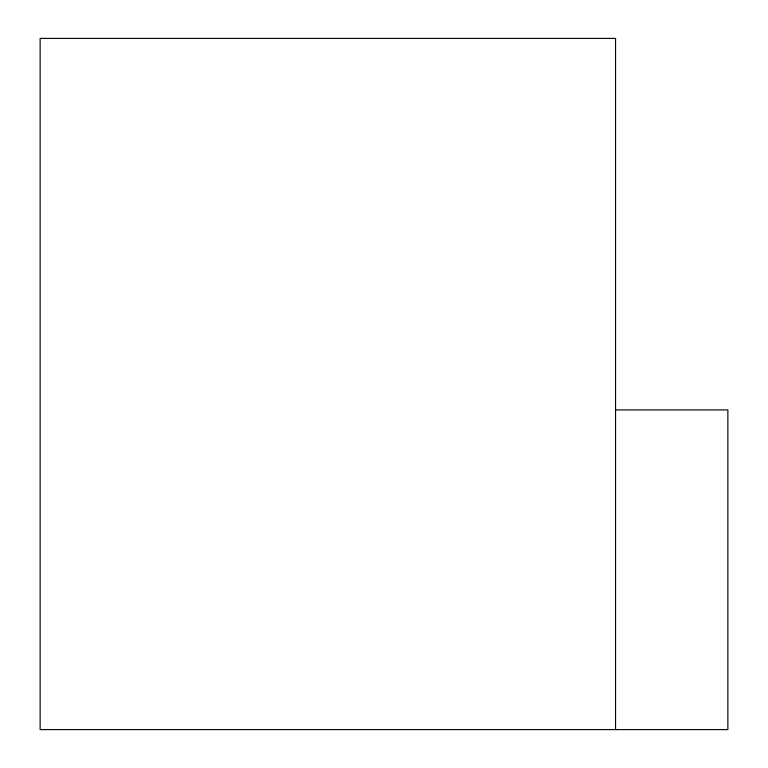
<?xml version="1.0" encoding="UTF-8"?>
<svg xmlns="http://www.w3.org/2000/svg" width="768" height="768" viewBox="0 0 768 768"><rect width="100%" height="100%" fill="white"/><g stroke="black" fill="none" stroke-linecap="round" stroke-linejoin="round"><path stroke-width="1.15" d="M615.552 409.92L727.872 409.92L727.872 729.6L40.128 729.6L40.128 38.4L615.552 38.4L615.552 729.6"/></g></svg>
